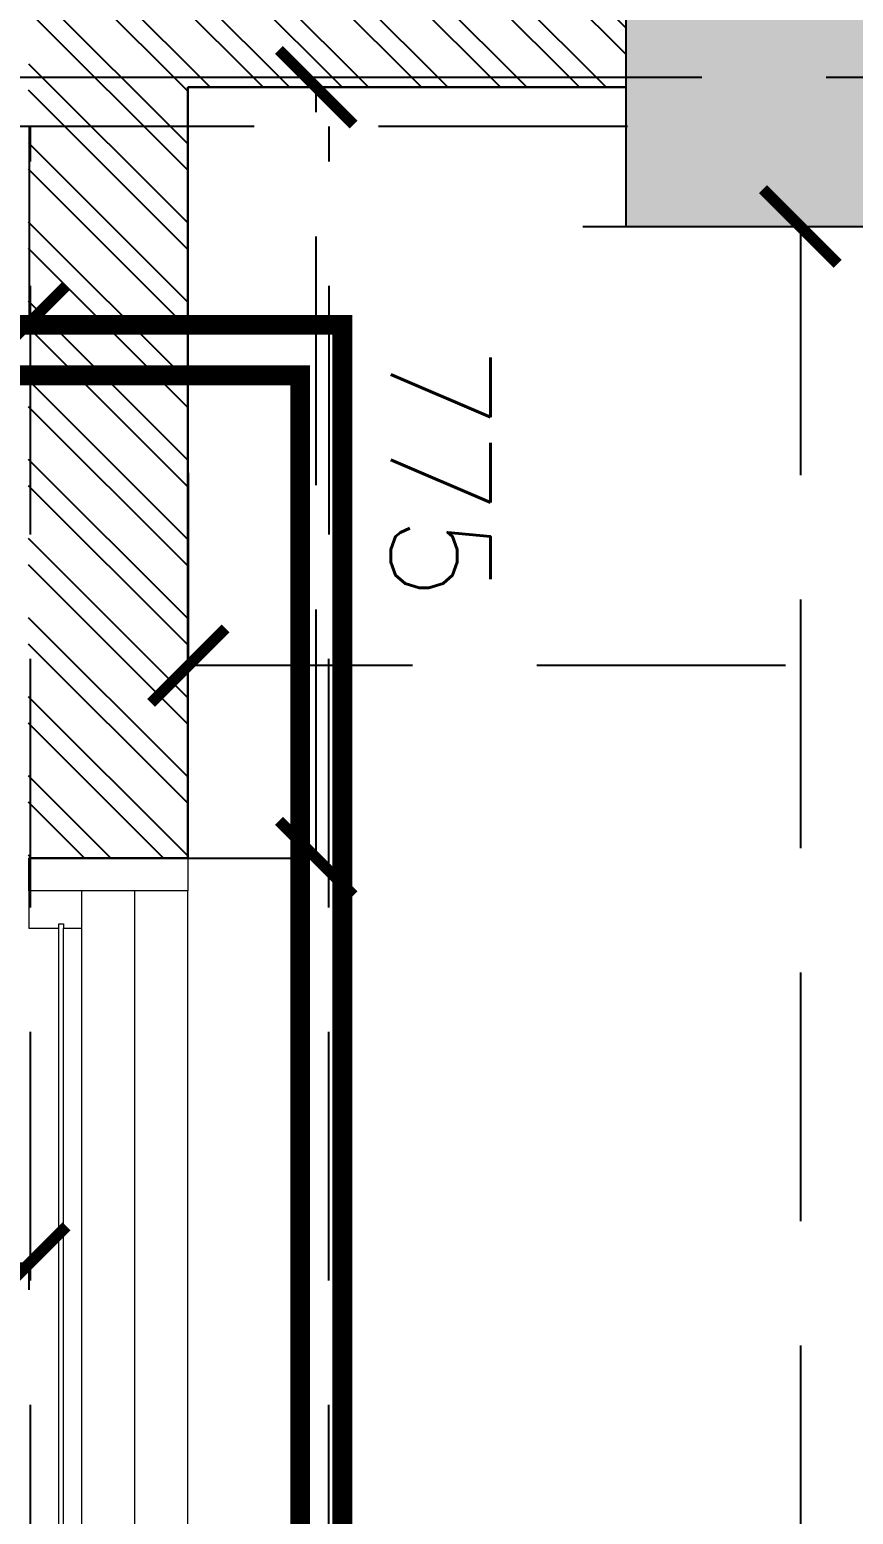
# Model space of a CAD drawing. Header units: millimetres. Extents: x -414464 to 1686, y -90036 to 108605.
# Drawn here: x -120800 to -119973, y -63860 to -62367 of the extents above; entities that cross this region are included whole.
import ezdxf

# ---------------------------------------------------------------- set-up
doc = ezdxf.new("R2010")
doc.units = ezdxf.units.MM
doc.header["$LTSCALE"] = 1000
doc.header["$MEASUREMENT"] = 0
for name, pattern in [('$1$AUDIT_D_120904163729-0', [0]), ('$36$HIDDEN', [0.375, 0.25, -0.125]), ('2BHK-A - FRONT$1$AUDIT_D_120904163729-0', [0]), ('2BHK-A - FRONT$1$DASHED', [0.75, 0.5, -0.25]), ('2BHK-A - FRONT$1$PHANTOM2', [1.25, 0.625, -0.125, 0.125, -0.125, 0.125, -0.125]), ('AUDIT_D_120904163729-0', [0]), ('T8(T9 IS SIMILAR) - DIMENSION & TEXTING$1$HIDDEN', [0.375, 0.25, -0.125]), ('T8(T9 IS SIMILAR)$1$$0$HIDDEN', [0.375, 0.25, -0.125]), ('T8_REFUGE COLUMNS$1$CENTER2', [1.125, 0.75, -0.125, 0.125, -0.125])]:
    doc.linetypes.add(name, pattern=pattern)
doc.layers.get('0').update_dxf_attribs({"linetype": 'AUDIT_D_120904163729-0'})
for name, color, linetype in [('$0$A-HATCH -160', 251, '$1$AUDIT_D_120904163729-0'), ('$21$A-DIMENSIONS', 2, '$36$HIDDEN'), ('2BHK-A - FRONT$1$A-HATCH -160', 251, '2BHK-A - FRONT$1$AUDIT_D_120904163729-0'), ('a-rcc', 3, 'Continuous'), ('T8(T9 IS SIMILAR) - DIMENSION & TEXTING$1$A-DIMENSIONS', 2, 'T8(T9 IS SIMILAR) - DIMENSION & TEXTING$1$HIDDEN'), ('T8(T9 IS SIMILAR)$1$$6$a-beam 2', 50, 'Continuous'), ('T8(T9 IS SIMILAR)$1$S-BEAM', 20, 'T8(T9 IS SIMILAR)$1$$0$HIDDEN'), ('T8_REFUGE COLUMNS$1$A-CENTERLINE', 193, 'T8_REFUGE COLUMNS$1$CENTER2'), ('T8_REFUGE COLUMNS$1$A-RCC COLS', 3, 'Continuous'), ('T8_TYPICAL COLUMNS$1$A-RCC COLS', 3, 'Continuous')]:
    doc.layers.add(name, color=color, linetype=linetype)
for name, color, linetype, lineweight in [('2BHK-A - FRONT$1$A-AC DRAIN PIPE', 94, 'Continuous', 18), ('2BHK-A - FRONT$1$A-AC PIPE', 151, 'Continuous', 20), ('2BHK-A - FRONT$1$A-WALL- 160', 6, 'Continuous', 30), ('2BHK-A - FRONT$1$Window', 4, 'Continuous', 20), ('T8(T9 IS SIMILAR)$1$D&W', 8, 'Continuous', 25)]:
    doc.layers.add(name, color=color, linetype=linetype, lineweight=lineweight)
doc.layers.add('T8_REFUGE COLUMNS$1$COL-HATCH', color=7, linetype='Continuous', lineweight=25, true_color=0xa3a3a3)
doc.styles.add('T8(T9 IS SIMILAR) - DIMENSION & TEXTING$1$Romans 1', font='romans.shx', dxfattribs={"height": 100})
doc.dimstyles.new('T8(T9 IS SIMILAR) - DIMENSION & TEXTING$1$ALPINE S', dxfattribs={"dimscale": 0, "dimtxt": 100, "dimasz": 75, "dimexe": 0, "dimexo": 0, "dimgap": 75, "dimtad": 1, "dimdec": 0, "dimzin": 0, "dimdsep": 46, "dimtxsty": 'T8(T9 IS SIMILAR) - DIMENSION & TEXTING$1$Romans 1', "dimblk": 'T8(T9 IS SIMILAR) - DIMENSION & TEXTING$1$_ArchTick', "dimcen": 0.09, "dimclrd": 256, "dimclre": 256, "dimclrt": 7, "dimadec": 0, "dimazin": 0, "dimtfac": 1, "dimtdec": 0, "dimtofl": 0, "dimtmove": 1, "dimatfit": 0, "dimldrblk": 'T8(T9 IS SIMILAR) - DIMENSION & TEXTING$1$_Open90', "dimfxl": 1, "dimtolj": 1, "dimtzin": 0, "dimarcsym": 0})

# ---------------------------------------------------------------- blocks, each defined once
blk = doc.blocks.new('T8_REFUGE COLUMNS')
at = {"layer": 'T8_REFUGE COLUMNS$1$COL-HATCH', "linetype": 'ByBlock'}
h = blk.add_hatch(color=256, dxfattribs=at)
h.dxf.hatch_style = 1
h.paths.add_polyline_path([(1202492.1, -5727009.9), (1202792.1, -5727009.9), (1202792.1, -5724474.9), (1202492.1, -5724474.9)])
at = {"layer": 'T8_REFUGE COLUMNS$1$A-CENTERLINE'}
blk.add_line((1202642.1, -5728808.5), (1202642.1, -5698573.6), dxfattribs=at)
at = {"layer": 'T8_REFUGE COLUMNS$1$A-RCC COLS', "linetype": 'ByBlock'}
blk.add_lwpolyline([(1202492.1, -5727009.9), (1202792.1, -5727009.9), (1202792.1, -5724474.9), (1202492.1, -5724474.9)], close=True, dxfattribs=at)
blk = doc.blocks.new('T8_TYPICAL COLUMNS')
at = {"layer": 'T8_TYPICAL COLUMNS$1$A-RCC COLS', "linetype": 'ByBlock'}
blk.add_blockref('T8_REFUGE COLUMNS', (0, 0), dxfattribs=at)
blk = doc.blocks.new('2BHK-A - FRONT$1$2400')
at = {"layer": '2BHK-A - FRONT$1$Window', "color": 5, "lineweight": 13}
for p, q in [((1149607.5, -5692142.2), (1148880, -5692142.2)), ((1149607.5, -5692146.7), (1148880, -5692146.7))]:
    blk.add_line(p, q, dxfattribs=at)
at = {"layer": '2BHK-A - FRONT$1$Window', "color": 1, "lineweight": 13}
for p, q in [((1149607.5, -5692165.3), (1148880, -5692165.3)), ((1149607.5, -5692218.6), (1148842.5, -5692218.6)), ((1150373.7, -5692271.9), (1148842.5, -5692271.9))]:
    blk.add_line(p, q, dxfattribs=at)
at = {"layer": '2BHK-A - FRONT$1$Window', "color": 4, "lineweight": 13}
for points in [[(1148842.5, -5692111.9), (1148809.5, -5692111.9), (1148809.5, -5692271.9), (1148842.5, -5692271.9)], [(1148880, -5692146.7), (1148880, -5692165.3), (1148842.5, -5692165.3), (1148842.5, -5692111.9), (1148880, -5692111.9), (1148880, -5692142.2), (1148875.5, -5692142.2), (1148875.5, -5692146.7)]]:
    blk.add_lwpolyline(points, close=True, dxfattribs=at)
blk = doc.blocks.new('2BHK-A - FRONT')
at = {"layer": '2BHK-A - FRONT$1$A-HATCH -160', "linetype": 'ByBlock'}
h = blk.add_hatch(dxfattribs=at)
h.set_pattern_fill('ANSI32', color=256, scale=150)
h.set_pattern_definition([(45, (0, -0.55), (-39.77475644, 39.77475644), []), (45, (26.517, -0.55), (-39.77475644, 39.77475644), [])])
h.paths.add_polyline_path([(1145269.9, -5728524.2), (1145269.9, -5728684.2), (1144639.8, -5728684.2), (1144639.8, -5726829.5), (1144799.8, -5726829.5), (1144799.8, -5728524.2)])
h.paths.add_polyline_path([(1148934.5, -5727449.8), (1148934.5, -5727609.8), (1147999.5, -5727609.8), (1147999.5, -5727009.5), (1148159.5, -5727009.5), (1148159.5, -5727449.8)])
h.paths.add_polyline_path([(1147999.5, -5728684.2), (1147999.5, -5728524.2), (1147369.9, -5728524.2), (1147369.9, -5728684.2)])
edge = h.paths.add_edge_path()
edge.add_line((1151334.5, -5727449.8), (1151779.5, -5727449.8))
edge.add_line((1151779.5, -5727449.8), (1151779.5, -5727609.8))
edge.add_line((1151704.5, -5727609.8), (1151334.5, -5727609.8))
edge.add_line((1151334.5, -5727609.8), (1151334.5, -5727449.8))
h.paths.add_polyline_path([(1146264.5, -5719573.8), (1146424.5, -5719573.8), (1146424.5, -5719224.6), (1146264.5, -5719224.6)])
h.paths.add_polyline_path([(1145549.4, -5721834.4), (1145788.9, -5721834.4), (1145790, -5721674.6), (1145549.4, -5721674.6)])
h.paths.add_polyline_path([(1145949.5, -5721924.2), (1145949.5, -5722524.6), (1145789.5, -5722524.6), (1145789.5, -5721924.2)])
h.paths.add_polyline_path([(1144599.5, -5721924.6), (1144759.5, -5721924.6), (1144762, -5722524.6), (1144602, -5722524.6)])
h.paths.add_polyline_path([(1144599.5, -5723474.6), (1144599.5, -5723174.6), (1144759.5, -5723174.6), (1144759.5, -5723314.6), (1145789.5, -5723314.6), (1145789.5, -5723174.6), (1145949.5, -5723174.6), (1145949.5, -5723474.2)])
at = {"layer": '2BHK-A - FRONT$1$A-AC DRAIN PIPE', "linetype": '2BHK-A - FRONT$1$PHANTOM2', "ltscale": 0.1, "const_width": 20}
blk.add_lwpolyline([(1148398.3, -5727682.9), (1148398.3, -5727294.3), (1149634.5, -5727294.3)], dxfattribs=at)
at = {"layer": '2BHK-A - FRONT$1$A-AC PIPE', "linetype": '2BHK-A - FRONT$1$DASHED', "ltscale": 0.1, "const_width": 20}
blk.add_lwpolyline([(1149634.5, -5727336.8), (1148449.1, -5727336.8), (1148449.1, -5727692.3)], dxfattribs=at)
at = {"layer": '2BHK-A - FRONT$1$A-WALL- 160', "linetype": 'ByBlock'}
for p, q in [((1148159.5, -5727449.6), (1148159.5, -5727009.5)), ((1148159.5, -5727449.6), (1148934.5, -5727449.6)), ((1148934.5, -5727449.6), (1148934.5, -5727609.6))]:
    blk.add_line(p, q, dxfattribs=at)
at = {"layer": '2BHK-A - FRONT$1$A-WALL- 160', "linetype": 'ByBlock', "xscale": -1, "rotation": 180}
blk.add_blockref('2BHK-A - FRONT$1$2400', (125, -11419721.5), dxfattribs=at)
blk = doc.blocks.new('T8(T9 IS SIMILAR) - DIMENSION & TEXTING$1$_ArchTick')
at = {"color": 0, "linetype": 'ByBlock', "const_width": 0.15}
blk.add_lwpolyline([(-0.5, -0.5), (0.5, 0.5)], dxfattribs=at)
blk = doc.blocks.new('*D1617')
at = {"layer": 'T8(T9 IS SIMILAR) - DIMENSION & TEXTING$1$A-DIMENSIONS', "linetype": 'T8(T9 IS SIMILAR) - DIMENSION & TEXTING$1$HIDDEN', "lineweight": -2, "transparency": 16777216}
for p, q in [((1202692.3, -5727609.6), (1202889.2, -5727609.6)), ((1202692.3, -5728585), (1202889.2, -5728585))]:
    blk.add_line(p, q, dxfattribs=at)
at = {"layer": 'T8(T9 IS SIMILAR) - DIMENSION & TEXTING$1$A-DIMENSIONS', "lineweight": -2, "transparency": 16777216}
blk.add_line((1202889.2, -5728585), (1202889.2, -5727609.6), dxfattribs=at)
at = {"layer": 'T8(T9 IS SIMILAR) - DIMENSION & TEXTING$1$A-DIMENSIONS', "linetype": 'ByBlock', "lineweight": -2, "transparency": 16777216, "xscale": 75, "yscale": 75, "zscale": 75}
for p, rotation in [((1202889.2, -5727609.6), 90), ((1202889.2, -5728585), 270)]:
    blk.add_blockref('T8(T9 IS SIMILAR) - DIMENSION & TEXTING$1$_ArchTick', p, dxfattribs=dict(at, rotation=rotation))
at = {"layer": 'T8(T9 IS SIMILAR) - DIMENSION & TEXTING$1$A-DIMENSIONS', "color": 7, "linetype": 'ByBlock', "transparency": 16777216, "insert": (1202764.2, -5728097.3), "char_height": 100, "attachment_point": 5, "rotation": 90, "style": 'T8(T9 IS SIMILAR) - DIMENSION & TEXTING$1$Romans 1'}
blk.add_mtext('\\A1;975', dxfattribs=at)
blk = doc.blocks.new('T8(T9 IS SIMILAR) - DIMENSION & TEXTING$1$_Open90')
at = {"color": 0, "linetype": 'ByBlock', "lineweight": -2}
for p, q in [((-0.5, 0.5), (0, 0)), ((0, 0), (-1, 0)), ((0, 0), (-0.5, -0.5))]:
    blk.add_line(p, q, dxfattribs=at)
blk = doc.blocks.new('*D1579')
at = {"layer": 'T8(T9 IS SIMILAR) - DIMENSION & TEXTING$1$A-DIMENSIONS', "linetype": 'T8(T9 IS SIMILAR) - DIMENSION & TEXTING$1$HIDDEN', "lineweight": -2, "transparency": 16777216}
for p, q in [((1203861.5, -5727609.6), (1203835, -5727609.6)), ((1203861.5, -5729109.6), (1203835, -5729109.6))]:
    blk.add_line(p, q, dxfattribs=at)
at = {"layer": 'T8(T9 IS SIMILAR) - DIMENSION & TEXTING$1$A-DIMENSIONS', "lineweight": -2, "transparency": 16777216}
blk.add_line((1203835, -5727609.6), (1203835, -5729109.6), dxfattribs=at)
at = {"layer": 'T8(T9 IS SIMILAR) - DIMENSION & TEXTING$1$A-DIMENSIONS', "linetype": 'ByBlock', "lineweight": -2, "transparency": 16777216, "xscale": 75, "yscale": 75, "zscale": 75}
for p, rotation in [((1203835, -5727609.6), 90), ((1203835, -5729109.6), 270)]:
    blk.add_blockref('T8(T9 IS SIMILAR) - DIMENSION & TEXTING$1$_ArchTick', p, dxfattribs=dict(at, rotation=rotation))
at = {"layer": 'T8(T9 IS SIMILAR) - DIMENSION & TEXTING$1$A-DIMENSIONS', "color": 7, "linetype": 'ByBlock', "transparency": 16777216, "insert": (1203710, -5728359.6), "char_height": 100, "attachment_point": 5, "rotation": 90, "style": 'T8(T9 IS SIMILAR) - DIMENSION & TEXTING$1$Romans 1'}
blk.add_mtext('\\A1;1500', dxfattribs=at)
blk = doc.blocks.new('*D1580')
at = {"layer": 'T8(T9 IS SIMILAR) - DIMENSION & TEXTING$1$A-DIMENSIONS', "linetype": 'T8(T9 IS SIMILAR) - DIMENSION & TEXTING$1$HIDDEN', "lineweight": -2, "transparency": 16777216}
for p, q in [((1202792.3, -5727053), (1202792.3, -5726834.4)), ((1206197.3, -5727053), (1206197.3, -5726834.4))]:
    blk.add_line(p, q, dxfattribs=at)
at = {"layer": 'T8(T9 IS SIMILAR) - DIMENSION & TEXTING$1$A-DIMENSIONS', "lineweight": -2, "transparency": 16777216}
blk.add_line((1202792.3, -5726834.4), (1206197.3, -5726834.4), dxfattribs=at)
at = {"layer": 'T8(T9 IS SIMILAR) - DIMENSION & TEXTING$1$A-DIMENSIONS', "linetype": 'ByBlock', "lineweight": -2, "transparency": 16777216, "xscale": 75, "yscale": 75, "zscale": 75, "rotation": 180}
blk.add_blockref('T8(T9 IS SIMILAR) - DIMENSION & TEXTING$1$_ArchTick', (1202792.3, -5726834.4), dxfattribs=at)
at = {"layer": 'T8(T9 IS SIMILAR) - DIMENSION & TEXTING$1$A-DIMENSIONS', "linetype": 'ByBlock', "lineweight": -2, "transparency": 16777216, "xscale": 75, "yscale": 75, "zscale": 75}
blk.add_blockref('T8(T9 IS SIMILAR) - DIMENSION & TEXTING$1$_ArchTick', (1206197.3, -5726834.4), dxfattribs=at)
at = {"layer": 'T8(T9 IS SIMILAR) - DIMENSION & TEXTING$1$A-DIMENSIONS', "color": 7, "linetype": 'ByBlock', "transparency": 16777216, "insert": (1204494.8, -5726709.4), "char_height": 100, "attachment_point": 5, "style": 'T8(T9 IS SIMILAR) - DIMENSION & TEXTING$1$Romans 1'}
blk.add_mtext('\\A1;3405', dxfattribs=at)
blk = doc.blocks.new('*D1581')
at = {"layer": 'T8(T9 IS SIMILAR) - DIMENSION & TEXTING$1$A-DIMENSIONS', "linetype": 'T8(T9 IS SIMILAR) - DIMENSION & TEXTING$1$HIDDEN', "lineweight": -2, "transparency": 16777216}
for p, q in [((1202652.3, -5727449.6), (1202652.3, -5727321)), ((1203427.3, -5727449.6), (1203427.3, -5727321))]:
    blk.add_line(p, q, dxfattribs=at)
at = {"layer": 'T8(T9 IS SIMILAR) - DIMENSION & TEXTING$1$A-DIMENSIONS', "lineweight": -2, "transparency": 16777216}
blk.add_line((1203427.3, -5727321), (1202652.3, -5727321), dxfattribs=at)
at = {"layer": 'T8(T9 IS SIMILAR) - DIMENSION & TEXTING$1$A-DIMENSIONS', "linetype": 'ByBlock', "lineweight": -2, "transparency": 16777216, "xscale": 75, "yscale": 75, "zscale": 75, "rotation": 180}
blk.add_blockref('T8(T9 IS SIMILAR) - DIMENSION & TEXTING$1$_ArchTick', (1202652.3, -5727321), dxfattribs=at)
at = {"layer": 'T8(T9 IS SIMILAR) - DIMENSION & TEXTING$1$A-DIMENSIONS', "linetype": 'ByBlock', "lineweight": -2, "transparency": 16777216, "xscale": 75, "yscale": 75, "zscale": 75}
blk.add_blockref('T8(T9 IS SIMILAR) - DIMENSION & TEXTING$1$_ArchTick', (1203427.3, -5727321), dxfattribs=at)
at = {"layer": 'T8(T9 IS SIMILAR) - DIMENSION & TEXTING$1$A-DIMENSIONS', "color": 7, "linetype": 'ByBlock', "transparency": 16777216, "insert": (1203039.8, -5727196), "char_height": 100, "attachment_point": 5, "style": 'T8(T9 IS SIMILAR) - DIMENSION & TEXTING$1$Romans 1'}
blk.add_mtext('\\A1;775', dxfattribs=at)
blk = doc.blocks.new('*D1583')
at = {"layer": 'T8(T9 IS SIMILAR) - DIMENSION & TEXTING$1$A-DIMENSIONS', "linetype": 'T8(T9 IS SIMILAR) - DIMENSION & TEXTING$1$HIDDEN', "lineweight": -2, "transparency": 16777216}
for p, q in [((1202942.3, -5723474.4), (1203233.8, -5723474.4)), ((1203039.8, -5727449.6), (1203233.8, -5727449.6))]:
    blk.add_line(p, q, dxfattribs=at)
at = {"layer": 'T8(T9 IS SIMILAR) - DIMENSION & TEXTING$1$A-DIMENSIONS', "lineweight": -2, "transparency": 16777216}
blk.add_line((1203233.8, -5723474.4), (1203233.8, -5727449.6), dxfattribs=at)
at = {"layer": 'T8(T9 IS SIMILAR) - DIMENSION & TEXTING$1$A-DIMENSIONS', "linetype": 'ByBlock', "lineweight": -2, "transparency": 16777216, "xscale": 75, "yscale": 75, "zscale": 75}
for p, rotation in [((1203233.8, -5723474.4), 90), ((1203233.8, -5727449.6), 270)]:
    blk.add_blockref('T8(T9 IS SIMILAR) - DIMENSION & TEXTING$1$_ArchTick', p, dxfattribs=dict(at, rotation=rotation))
at = {"layer": 'T8(T9 IS SIMILAR) - DIMENSION & TEXTING$1$A-DIMENSIONS', "color": 7, "linetype": 'ByBlock', "transparency": 16777216, "insert": (1203108.8, -5725462), "char_height": 100, "attachment_point": 5, "rotation": 90, "style": 'T8(T9 IS SIMILAR) - DIMENSION & TEXTING$1$Romans 1'}
blk.add_mtext('\\A1;3975', dxfattribs=at)
blk = doc.blocks.new('T8(T9 IS SIMILAR) - DIMENSION & TEXTING')
at = {"layer": 'T8(T9 IS SIMILAR) - DIMENSION & TEXTING$1$A-DIMENSIONS', "linetype": 'ByBlock'}
for base, p1, p2, picture, middle in [((1203233.8, -5727449.6), (1202942.3, -5723474.4), (1203039.8, -5727449.6), '*D1583', (1203108.8, -5725462)), ((1202889.2, -5727609.6), (1202692.3, -5728585), (1202692.3, -5727609.6), '*D1617', (1202764.2, -5728097.3)), ((1203835, -5729109.6), (1203861.5, -5727609.6), (1203861.5, -5729109.6), '*D1579', (1203710, -5728359.6))]:
    dim = blk.add_linear_dim(base=base, p1=p1, p2=p2, angle=90, dimstyle='T8(T9 IS SIMILAR) - DIMENSION & TEXTING$1$ALPINE S', override={"dimscale": 1, "dimfxl": 5, "dimarcsym": 1}, dxfattribs=at)
    dim.commit()
    dim.dimension.update_dxf_attribs({"geometry": picture, "text_midpoint": middle})
for base, p1, p2, picture, middle in [((1206197.3, -5726834.4), (1202792.3, -5727053, -0.1), (1206197.3, -5727053), '*D1580', (1204494.8, -5726709.4)), ((1202652.3, -5727321), (1203427.3, -5727449.6), (1202652.3, -5727449.6), '*D1581', (1203039.8, -5727196))]:
    dim = blk.add_linear_dim(base=base, p1=p1, p2=p2, dimstyle='T8(T9 IS SIMILAR) - DIMENSION & TEXTING$1$ALPINE S', override={"dimscale": 1, "dimfxl": 5, "dimarcsym": 1}, dxfattribs=at)
    dim.commit()
    dim.dimension.update_dxf_attribs({"geometry": picture, "text_midpoint": middle})
blk = doc.blocks.new('T8(T9 IS SIMILAR)')
at = {"layer": 'T8(T9 IS SIMILAR)$1$D&W', "linetype": 'ByBlock'}
for name, p in [('T8_TYPICAL COLUMNS', (0, 0)), ('2BHK-A - FRONT', (54492.8, -0.4))]:
    blk.add_blockref(name, p, dxfattribs=at)
at = {"layer": 'T8(T9 IS SIMILAR)$1$$6$a-beam 2', "linetype": 'ByBlock'}
blk.add_blockref('T8(T9 IS SIMILAR) - DIMENSION & TEXTING', (0, 0), dxfattribs=at)
at = {"layer": 'T8(T9 IS SIMILAR)$1$S-BEAM'}
for p, q in [((1202691.8, -5727008.3, 0.1), (1202691.7, -5729370.2, -647.2)), ((1209851.9, -5727308.3, 0), (1202691.8, -5727308.2, 0)), ((1209851.9, -5727608.3, 0), (1202691.8, -5727608.2, 0))]:
    blk.add_line(p, q, dxfattribs=at)
blk = doc.blocks.new('A$C48506478')
at = {"layer": '$21$A-DIMENSIONS', "linetype": 'ByBlock'}
blk.add_blockref('T8(T9 IS SIMILAR)', (-1195542.6, 5727884.6), dxfattribs=at)
at = {"layer": '$0$A-HATCH -160', "linetype": 'ByBlock'}
blk.add_blockref('T8(T9 IS SIMILAR) - DIMENSION & TEXTING', (-1195542.6, 5727884.6), dxfattribs=at)

msp = doc.modelspace()

# ---------------------------------------------------------------- block references
at = {"layer": 'a-rcc', "linetype": 'ByBlock', "rotation": 270}
msp.add_blockref('A$C48506478', (-121076, -55315.3, 0), dxfattribs=at)

doc.saveas('drawing.dxf')
